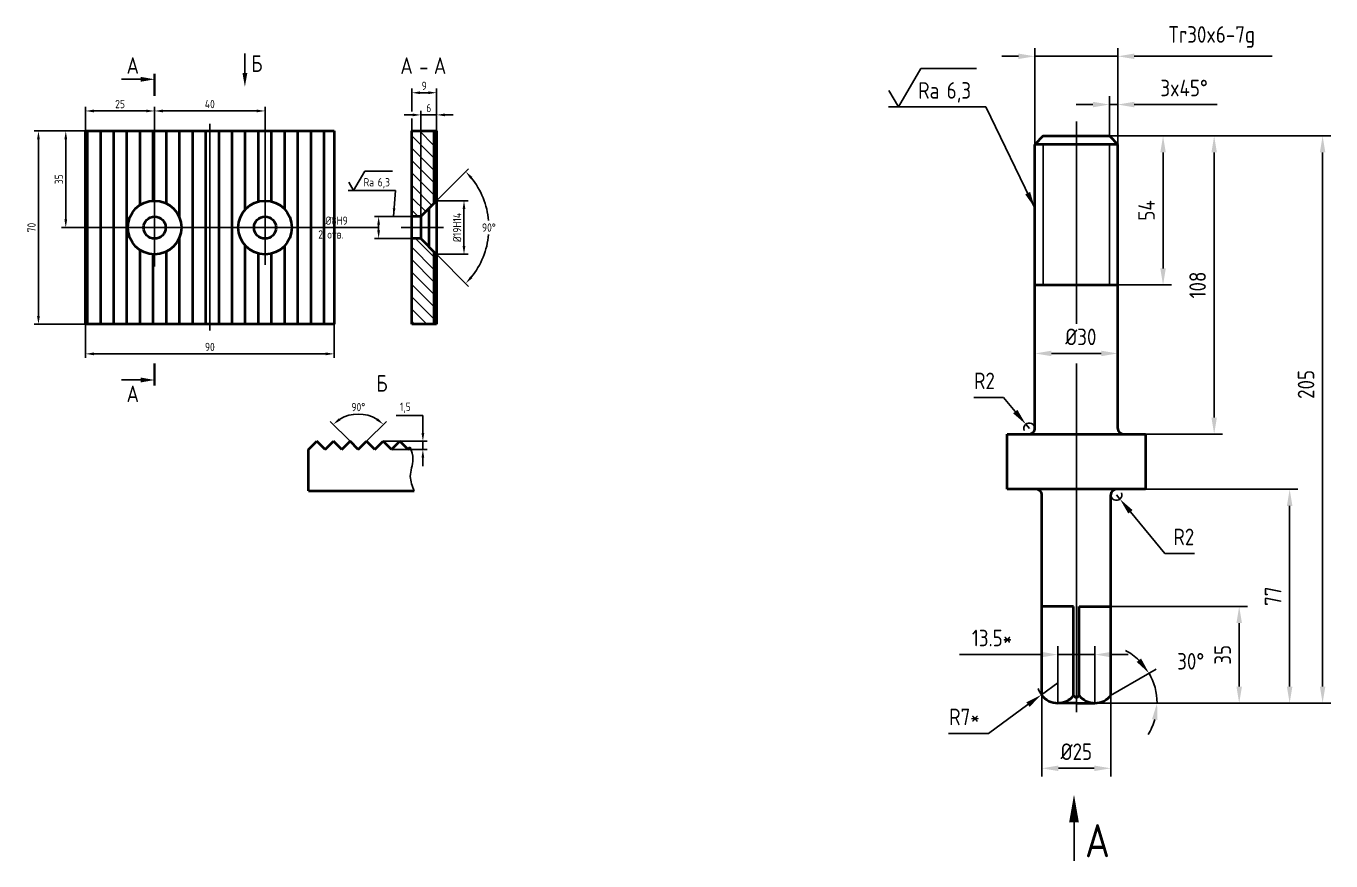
# Model space of a CAD drawing. Header units: millimetres. Extents: x 7762 to 33329, y -3692 to 24298.
# Drawn here: x 10427.1 to 10899.7, y -3609.3 to -3306.9 of the extents above; entities that cross this region are included whole.
import ezdxf
from ezdxf.enums import TextEntityAlignment as Align

# ---------------------------------------------------------------- set-up
doc = ezdxf.new("R2010")
doc.units = ezdxf.units.MM
doc.linetypes.add('CENTER', pattern=[50.8, 31.75, -6.35, 6.35, -6.35])
doc.linetypes.add('HIDDEN', pattern=[9.525, 6.35, -3.175])
for name, color, linetype in [('Bord', 1, 'Continuous'), ('Cen', 5, 'CENTER'), ('Dim', 7, 'Continuous'), ('Hatch', 250, 'Continuous'), ('Hide', 250, 'HIDDEN'), ('Text', 3, 'Continuous'), ('Textb', 6, 'Continuous')]:
    doc.layers.add(name, color=color, linetype=linetype)
doc.layers.add('Cont', color=6, linetype='Continuous', lineweight=40)
doc.styles.add('Style1', font='romans.shx', dxfattribs={"width": 0.8})
doc.dimstyles.new('LIN', dxfattribs={"dimtxt": 3, "dimasz": 3, "dimexe": 1.5, "dimexo": 0, "dimgap": 1, "dimtad": 1, "dimtoh": 1, "dimdec": 0, "dimzin": 12, "dimdsep": 46, "dimtxsty": 'Style1', "dimcen": 0, "dimclrt": 3, "dimadec": 0, "dimazin": 0, "dimtfac": 1, "dimtdec": 0, "dimtmove": 1, "dimatfit": 3, "dimfxl": 1, "dimtolj": 1, "dimtzin": 12, "dimarcsym": 0})
doc.dimstyles.new('LIN_2', dxfattribs={"dimscale": 2, "dimtxt": 3, "dimasz": 3, "dimexe": 1.5, "dimexo": 0, "dimgap": 1.5, "dimtad": 1, "dimzin": 13, "dimdsep": 46, "dimtxsty": 'Style1', "dimcen": 0, "dimclrt": 3, "dimadec": 0, "dimazin": 0, "dimtfac": 1, "dimtmove": 0, "dimatfit": 0, "dimfxl": 1, "dimtolj": 1, "dimtzin": 13, "dimarcsym": 0})
doc.dimstyles.new('Rad_2', dxfattribs={"dimscale": 2, "dimtxt": 3, "dimasz": 3, "dimexe": 1.25, "dimexo": 0, "dimgap": 1.5, "dimtad": 1, "dimtoh": 1, "dimtxsty": 'Style1', "dimcen": 2.5, "dimclrt": 3, "dimadec": 0, "dimazin": 0, "dimtfac": 1, "dimtmove": 0, "dimatfit": 3, "dimfxl": 1, "dimarcsym": 0})

# ---------------------------------------------------------------- blocks, each defined once
blk = doc.blocks.new('*D184')
at = {"layer": 'Defpoints', "color": 0, "transparency": 16777216}
for p in [(10448.66, -3414.89), (10538.66, -3414.89), (10538.66, -3425.64)]:
    blk.add_point(p, dxfattribs=at)
at = {"layer": 'Dim', "color": 0, "lineweight": -2, "transparency": 16777216}
for p, q in [((10448.66, -3414.89), (10448.66, -3427.14)), ((10538.66, -3414.89), (10538.66, -3427.14)), ((10451.66, -3425.64), (10535.66, -3425.64))]:
    blk.add_line(p, q, dxfattribs=at)
at = {"layer": 'Dim', "color": 0, "transparency": 16777216}
for points in [[(10451.66, -3425.14), (10451.66, -3426.14), (10448.66, -3425.64)], [(10535.66, -3425.14), (10535.66, -3426.14), (10538.66, -3425.64)]]:
    blk.add_solid(points, dxfattribs=at)
at = {"layer": 'Dim', "color": 3, "transparency": 16777216, "insert": (10493.66, -3423.14), "char_height": 3, "attachment_point": 5, "style": 'Style1'}
blk.add_mtext('\\A1;90', dxfattribs=at)
blk = doc.blocks.new('*D185')
at = {"layer": 'Defpoints', "color": 0, "transparency": 16777216}
for p in [(10448.66, -3344.89), (10431.6, -3414.89), (10448.66, -3414.89)]:
    blk.add_point(p, dxfattribs=at)
at = {"layer": 'Dim', "color": 0, "lineweight": -2, "transparency": 16777216}
for p, q in [((10448.66, -3344.89), (10430.1, -3344.89)), ((10431.6, -3347.89), (10431.6, -3411.89)), ((10448.66, -3414.89), (10430.1, -3414.89))]:
    blk.add_line(p, q, dxfattribs=at)
at = {"layer": 'Dim', "color": 0, "transparency": 16777216}
for points in [[(10431.1, -3347.89), (10432.1, -3347.89), (10431.6, -3344.89)], [(10431.1, -3411.89), (10432.1, -3411.89), (10431.6, -3414.89)]]:
    blk.add_solid(points, dxfattribs=at)
at = {"layer": 'Dim', "color": 3, "transparency": 16777216, "insert": (10429.1, -3379.89), "char_height": 3, "attachment_point": 5, "rotation": 90, "style": 'Style1'}
blk.add_mtext('\\A1;70', dxfattribs=at)
blk = doc.blocks.new('*D186')
at = {"layer": 'Defpoints', "color": 0, "transparency": 16777216}
for p in [(10513.66, -3337.66), (10473.66, -3365.27), (10513.66, -3366.39)]:
    blk.add_point(p, dxfattribs=at)
at = {"layer": 'Dim', "color": 0, "lineweight": -2, "transparency": 16777216}
for p, q in [((10473.66, -3365.27), (10473.66, -3336.16)), ((10476.66, -3337.66), (10510.66, -3337.66)), ((10513.66, -3366.39), (10513.66, -3336.16))]:
    blk.add_line(p, q, dxfattribs=at)
at = {"layer": 'Dim', "color": 0, "transparency": 16777216}
for points in [[(10476.66, -3337.16), (10476.66, -3338.16), (10473.66, -3337.66)], [(10510.66, -3337.16), (10510.66, -3338.16), (10513.66, -3337.66)]]:
    blk.add_solid(points, dxfattribs=at)
at = {"layer": 'Dim', "color": 3, "transparency": 16777216, "insert": (10493.66, -3335.16), "char_height": 3, "attachment_point": 5, "style": 'Style1'}
blk.add_mtext('\\A1;40', dxfattribs=at)
blk = doc.blocks.new('*D187')
at = {"layer": 'Defpoints', "color": 0, "transparency": 16777216}
for p in [(10441.5, -3344.89), (10448.66, -3344.89), (10443.18, -3379.89)]:
    blk.add_point(p, dxfattribs=at)
at = {"layer": 'Dim', "color": 0, "lineweight": -2, "transparency": 16777216}
for p, q in [((10448.66, -3344.89), (10440, -3344.89)), ((10441.5, -3376.89), (10441.5, -3347.89)), ((10443.18, -3379.89), (10440, -3379.89))]:
    blk.add_line(p, q, dxfattribs=at)
at = {"layer": 'Dim', "color": 0, "transparency": 16777216}
for points in [[(10441, -3347.89), (10442, -3347.89), (10441.5, -3344.89)], [(10441, -3376.89), (10442, -3376.89), (10441.5, -3379.89)]]:
    blk.add_solid(points, dxfattribs=at)
at = {"layer": 'Dim', "color": 3, "transparency": 16777216, "insert": (10439, -3362.39), "char_height": 3, "attachment_point": 5, "rotation": 90, "style": 'Style1'}
blk.add_mtext('\\A1;35', dxfattribs=at)
blk = doc.blocks.new('*D188')
at = {"layer": 'Defpoints', "color": 0, "transparency": 16777216}
for p in [(10566.8, -3331.06), (10566.8, -3337.87), (10575.8, -3344.89)]:
    blk.add_point(p, dxfattribs=at)
at = {"layer": 'Dim', "color": 0, "lineweight": -2, "transparency": 16777216}
for p, q in [((10566.8, -3337.87), (10566.8, -3329.56)), ((10572.8, -3331.06), (10569.8, -3331.06)), ((10575.8, -3344.89), (10575.8, -3329.56))]:
    blk.add_line(p, q, dxfattribs=at)
at = {"layer": 'Dim', "color": 0, "transparency": 16777216}
for points in [[(10569.8, -3330.56), (10569.8, -3331.56), (10566.8, -3331.06)], [(10572.8, -3330.56), (10572.8, -3331.56), (10575.8, -3331.06)]]:
    blk.add_solid(points, dxfattribs=at)
at = {"layer": 'Dim', "color": 3, "transparency": 16777216, "insert": (10571.3, -3328.56), "char_height": 3, "attachment_point": 5, "style": 'Style1'}
blk.add_mtext('\\A1;9', dxfattribs=at)
blk = doc.blocks.new('*D189')
at = {"layer": 'Defpoints', "color": 0, "transparency": 16777216}
for p in [(10566.8, -3375.89), (10554.8, -3383.89), (10566.8, -3383.89)]:
    blk.add_point(p, dxfattribs=at)
at = {"layer": 'Dim', "color": 0, "lineweight": -2, "transparency": 16777216}
for p, q in [((10566.8, -3375.89), (10553.3, -3375.89)), ((10544.8, -3379.89), (10530.23, -3379.89)), ((10554.8, -3379.89), (10544.8, -3379.89)), ((10554.8, -3378.89), (10554.8, -3380.89)), ((10566.8, -3383.89), (10553.3, -3383.89))]:
    blk.add_line(p, q, dxfattribs=at)
at = {"layer": 'Dim', "color": 0, "transparency": 16777216}
for points in [[(10554.3, -3378.89), (10555.3, -3378.89), (10554.8, -3375.89)], [(10554.3, -3380.89), (10555.3, -3380.89), (10554.8, -3383.89)]]:
    blk.add_solid(points, dxfattribs=at)
at = {"layer": 'Dim', "color": 3, "transparency": 16777216, "char_height": 3, "attachment_point": 5, "style": 'Style1'}
for s, insert in [('\\A1;%%C8H9', (10539.57, -3377.39)), ('\\A1;2 отв.', (10537.51, -3382.39))]:
    blk.add_mtext(s, dxfattribs=dict(at, insert=insert))
blk = doc.blocks.new('*D190')
at = {"layer": 'Defpoints', "color": 0, "transparency": 16777216}
for p in [(10575.8, -3370.19), (10575.8, -3389.59), (10585.71, -3389.59)]:
    blk.add_point(p, dxfattribs=at)
at = {"layer": 'Dim', "color": 0, "lineweight": -2, "transparency": 16777216}
for p, q in [((10575.8, -3370.19), (10587.21, -3370.19)), ((10585.71, -3373.19), (10585.71, -3386.59)), ((10575.8, -3389.59), (10587.21, -3389.59))]:
    blk.add_line(p, q, dxfattribs=at)
at = {"layer": 'Dim', "color": 0, "transparency": 16777216}
for points in [[(10585.21, -3373.19), (10586.21, -3373.19), (10585.71, -3370.19)], [(10585.21, -3386.59), (10586.21, -3386.59), (10585.71, -3389.59)]]:
    blk.add_solid(points, dxfattribs=at)
at = {"layer": 'Dim', "color": 3, "transparency": 16777216, "insert": (10583.21, -3379.89), "char_height": 3, "attachment_point": 5, "rotation": 90, "style": 'Style1'}
blk.add_mtext('\\A1;%%C19H14', dxfattribs=at)
blk = doc.blocks.new('sherISO_03')
at = {"layer": 'Text'}
blk.add_line((4.04, 7), (14.12, 7), dxfattribs=at)
blk.add_lwpolyline([(-1.73, 3), (0, 0), (4.04, 7)], dxfattribs=at)
at = {"layer": 'Text', "style": 'Style1', "width": 0.8}
blk.add_text('Ra', height=3, dxfattribs=at).set_placement((3.58, 1.5))
blk.add_attdef('6,3', (8.73, 1.5), '', height=3, dxfattribs=at)
blk = doc.blocks.new('razrez01')
at = {"layer": 'Text'}
blk.add_lwpolyline([(-12, 0), (-5, 0)], dxfattribs=at)
blk.add_lwpolyline([(0, 0, 0, 1.76, 0), (-5, 0, 1.76, 1.76, 0)], format="xyseb", dxfattribs=at)
at = {"layer": 'Text', "const_width": 0.8}
blk.add_lwpolyline([(0, 2), (0, -6)], dxfattribs=at)
at = {"layer": 'Textb', "style": 'Style1', "width": 0.8}
blk.add_attdef('A', (-10.16, 2), '', height=6, dxfattribs=at)
blk = doc.blocks.new('ZNAK18')
at = {"layer": 'Textb'}
blk.add_line((6.83, 2.36), (9.27, 2.36), dxfattribs=at)
at = {"layer": 'Text', "style": 'Style1', "width": 0.8}
for p in [(3.82, -1.01), (15.94, -1.01)]:
    blk.add_attdef('1', p, '', height=3, dxfattribs=at)
at = {"layer": 'Textb', "style": 'Style1', "width": 0.8}
for p in [(4.02, 0.37), (16.14, 0.37)]:
    blk.add_attdef('А', text='', height=6, dxfattribs=at).set_placement(p, align=Align.RIGHT)
blk = doc.blocks.new('*D191')
at = {"layer": 'Defpoints', "color": 0, "transparency": 16777216}
for p in [(10448.66, -3337.66), (10448.66, -3344.89), (10473.66, -3365.27)]:
    blk.add_point(p, dxfattribs=at)
at = {"layer": 'Dim', "color": 0, "lineweight": -2, "transparency": 16777216}
for p, q in [((10448.66, -3344.89), (10448.66, -3336.16)), ((10470.66, -3337.66), (10451.66, -3337.66)), ((10473.66, -3365.27), (10473.66, -3336.16))]:
    blk.add_line(p, q, dxfattribs=at)
at = {"layer": 'Dim', "color": 0, "transparency": 16777216}
for points in [[(10451.66, -3337.16), (10451.66, -3338.16), (10448.66, -3337.66)], [(10470.66, -3337.16), (10470.66, -3338.16), (10473.66, -3337.66)]]:
    blk.add_solid(points, dxfattribs=at)
at = {"layer": 'Dim', "color": 3, "transparency": 16777216, "insert": (10461.16, -3335.16), "char_height": 3, "attachment_point": 5, "style": 'Style1'}
blk.add_mtext('\\A1;25', dxfattribs=at)
blk = doc.blocks.new('*D192')
at = {"layer": 'Defpoints', "color": 0, "transparency": 16777216}
for p in [(10575.8, -3339.09), (10575.8, -3344.89), (10570.1, -3375.89)]:
    blk.add_point(p, dxfattribs=at)
at = {"layer": 'Dim', "color": 0, "lineweight": -2, "transparency": 16777216}
for p, q in [((10567.1, -3339.09), (10564.1, -3339.09)), ((10570.1, -3375.89), (10570.1, -3337.59)), ((10570.1, -3339.09), (10575.8, -3339.09)), ((10575.8, -3344.89), (10575.8, -3337.59)), ((10578.8, -3339.09), (10581.8, -3339.09))]:
    blk.add_line(p, q, dxfattribs=at)
at = {"layer": 'Dim', "color": 0, "transparency": 16777216}
for points in [[(10567.1, -3338.59), (10567.1, -3339.59), (10570.1, -3339.09)], [(10578.8, -3338.59), (10578.8, -3339.59), (10575.8, -3339.09)]]:
    blk.add_solid(points, dxfattribs=at)
at = {"layer": 'Dim', "color": 3, "transparency": 16777216, "insert": (10572.95, -3336.59), "char_height": 3, "attachment_point": 5, "style": 'Style1'}
blk.add_mtext('\\A1;6', dxfattribs=at)
blk = doc.blocks.new('razrez16')
at = {"layer": 'Text'}
blk.add_lwpolyline([(0, 12), (0, 5)], dxfattribs=at)
blk.add_lwpolyline([(0, 0, 0, 1.76, 0), (0, 5, 1.76, 1.76, 0)], format="xyseb", dxfattribs=at)
at = {"layer": 'Textb', "style": 'Style1', "width": 0.8}
blk.add_attdef('А', (2.3, 5.4), '', height=6, dxfattribs=at)
blk = doc.blocks.new('*D193')
at = {"layer": 'Defpoints', "color": 0, "transparency": 16777216}
for p in [(10556.44, -3457.3), (10559.44, -3460.3), (10570.82, -3460.3)]:
    blk.add_point(p, dxfattribs=at)
at = {"layer": 'Dim', "color": 0, "lineweight": -2, "transparency": 16777216}
for p, q in [((10561.14, -3447.95), (10570.82, -3447.95)), ((10570.82, -3447.95), (10570.82, -3451.3)), ((10570.82, -3454.3), (10570.82, -3451.3)), ((10556.44, -3457.3), (10572.32, -3457.3)), ((10570.82, -3457.3), (10570.82, -3460.3)), ((10559.44, -3460.3), (10572.32, -3460.3)), ((10570.82, -3463.3), (10570.82, -3466.3))]:
    blk.add_line(p, q, dxfattribs=at)
at = {"layer": 'Dim', "color": 0, "transparency": 16777216}
for points in [[(10570.32, -3454.3), (10571.32, -3454.3), (10570.82, -3457.3)], [(10570.32, -3463.3), (10571.32, -3463.3), (10570.82, -3460.3)]]:
    blk.add_solid(points, dxfattribs=at)
at = {"layer": 'Dim', "color": 3, "transparency": 16777216, "insert": (10564.48, -3445.17), "char_height": 3, "attachment_point": 5, "style": 'Style1'}
blk.add_mtext('\\A1;1,5', dxfattribs=at)
blk = doc.blocks.new('*D194')
at = {"layer": 'Defpoints', "color": 0, "transparency": 16777216}
for p in [(10550.77, -3447.86), (10544.44, -3457.3), (10550.44, -3457.3), (10547.44, -3460.3), (10547.44, -3460.3)]:
    blk.add_point(p, dxfattribs=at)
at = {"layer": 'Dim', "color": 0, "lineweight": -2, "transparency": 16777216}
for p, q in [((10544.44, -3457.3), (10537.28, -3450.13)), ((10550.44, -3457.3), (10557.6, -3450.13))]:
    blk.add_line(p, q, dxfattribs=at)
blk.add_arc((10547.44, -3460.3), 12.87, 58.386, 121.614, dxfattribs=at)
at = {"layer": 'Dim', "color": 0, "transparency": 16777216}
for points in [[(10541.01, -3449.73), (10540.39, -3448.94), (10538.34, -3451.19)], [(10554.5, -3448.94), (10553.88, -3449.73), (10556.54, -3451.19)]]:
    blk.add_solid(points, dxfattribs=at)
at = {"layer": 'Dim', "color": 3, "transparency": 16777216, "insert": (10547.44, -3444.92), "char_height": 3, "attachment_point": 5, "style": 'Style1'}
blk.add_mtext('\\A1;90°', dxfattribs=at)
blk = doc.blocks.new('ZNAK19')
at = {"layer": 'Text', "style": 'Style1', "width": 0.8}
blk.add_attdef('1', (4.28, -0.84), '', height=3, dxfattribs=at)
at = {"layer": 'Textb', "style": 'Style1', "width": 0.8}
blk.add_attdef('А', text='', height=6, dxfattribs=at).set_placement((4.2, 0.54), align=Align.RIGHT)
blk = doc.blocks.new('*D195')
at = {"layer": 'Defpoints', "color": 0, "transparency": 16777216}
for p in [(10575.8, -3370.19), (10570.1, -3375.89), (10570.1, -3383.89), (10593.74, -3387.3), (10575.8, -3389.59)]:
    blk.add_point(p, dxfattribs=at)
at = {"layer": 'Dim', "color": 0, "lineweight": -2, "transparency": 16777216}
for p, q in [((10575.8, -3370.19), (10587.4, -3358.59)), ((10575.8, -3389.59), (10587.4, -3401.19))]:
    blk.add_line(p, q, dxfattribs=at)
for start, end in [(5.0108, 38.9919), (321.0081, 354.9892)]:
    blk.add_arc((10566.1, -3379.89), 28.62, start, end, dxfattribs=at)
at = {"layer": 'Dim', "color": 0, "transparency": 16777216}
for points in [[(10587.97, -3362.21), (10588.71, -3361.55), (10586.34, -3359.65)], [(10588.71, -3398.23), (10587.97, -3397.56), (10586.34, -3400.13)]]:
    blk.add_solid(points, dxfattribs=at)
at = {"layer": 'Dim', "color": 3, "transparency": 16777216, "insert": (10594.72, -3379.89), "char_height": 3, "attachment_point": 5, "style": 'Style1'}
blk.add_mtext('\\A1;90°', dxfattribs=at)
blk = doc.blocks.new('razrez17')
at = {"layer": 'Text'}
blk.add_lwpolyline([(0, 0, 0, 1.76, 0), (0, -5, 1.76, 1.76, 0)], format="xyseb", dxfattribs=at)
blk.add_lwpolyline([(0, -12), (0, -5)], dxfattribs=at)
at = {"layer": 'Textb', "style": 'Style1', "width": 0.8}
blk.add_attdef('A', (2, -11.34), '', height=6, dxfattribs=at)
blk = doc.blocks.new('*D199')
at = {"layer": 'Defpoints', "color": 0, "transparency": 16777216}
for p in [(10819.46, -3335.34), (10819.46, -3346.7), (10822.46, -3349.86)]:
    blk.add_point(p, dxfattribs=at)
at = {"layer": 'Dim', "color": 0, "lineweight": -2, "transparency": 16777216}
for p, q in [((10813.46, -3335.34), (10807.46, -3335.34)), ((10819.46, -3346.7), (10819.46, -3332.34)), ((10819.46, -3335.34), (10822.46, -3335.34)), ((10822.46, -3349.86), (10822.46, -3332.34)), ((10828.46, -3335.34), (10858.52, -3335.34))]:
    blk.add_line(p, q, dxfattribs=at)
at = {"layer": 'Dim', "color": 0, "transparency": 16777216}
for points in [[(10813.46, -3334.34), (10813.46, -3336.34), (10819.46, -3335.34)], [(10828.46, -3334.34), (10828.46, -3336.34), (10822.46, -3335.34)]]:
    blk.add_solid(points, dxfattribs=at)
at = {"layer": 'Dim', "color": 3, "transparency": 16777216, "insert": (10846.49, -3329.34), "char_height": 6, "attachment_point": 5, "style": 'Style1'}
blk.add_mtext('\\A1;3x45%%D', dxfattribs=at)
blk = doc.blocks.new('*D200')
at = {"layer": 'Defpoints', "color": 0, "transparency": 16777216}
for p in [(10822.46, -3317.86), (10792.46, -3349.86), (10822.46, -3349.86)]:
    blk.add_point(p, dxfattribs=at)
at = {"layer": 'Dim', "color": 0, "lineweight": -2, "transparency": 16777216}
for p, q in [((10792.46, -3349.86), (10792.46, -3314.86)), ((10822.46, -3349.86), (10822.46, -3314.86)), ((10786.46, -3317.86), (10780.46, -3317.86)), ((10792.46, -3317.86), (10822.46, -3317.86)), ((10828.46, -3317.86), (10878.41, -3317.86))]:
    blk.add_line(p, q, dxfattribs=at)
at = {"layer": 'Dim', "color": 0, "transparency": 16777216}
for points in [[(10786.46, -3316.86), (10786.46, -3318.86), (10792.46, -3317.86)], [(10828.46, -3316.86), (10828.46, -3318.86), (10822.46, -3317.86)]]:
    blk.add_solid(points, dxfattribs=at)
at = {"layer": 'Dim', "color": 3, "transparency": 16777216, "insert": (10856.44, -3310.86), "char_height": 6, "attachment_point": 5, "style": 'Style1'}
blk.add_mtext('\\A1;Tr30x6-7g', dxfattribs=at)
blk = doc.blocks.new('*D201')
at = {"layer": 'Defpoints', "color": 0, "transparency": 16777216}
for p in [(10819.46, -3346.7), (10822.46, -3400.7), (10838.87, -3400.7)]:
    blk.add_point(p, dxfattribs=at)
at = {"layer": 'Dim', "color": 0, "lineweight": -2, "transparency": 16777216}
for p, q in [((10819.46, -3346.7), (10841.87, -3346.7)), ((10838.87, -3352.7), (10838.87, -3394.7)), ((10822.46, -3400.7), (10841.87, -3400.7))]:
    blk.add_line(p, q, dxfattribs=at)
at = {"layer": 'Dim', "color": 0, "transparency": 16777216}
for points in [[(10837.87, -3352.7), (10839.87, -3352.7), (10838.87, -3346.7)], [(10837.87, -3394.7), (10839.87, -3394.7), (10838.87, -3400.7)]]:
    blk.add_solid(points, dxfattribs=at)
at = {"layer": 'Dim', "color": 3, "transparency": 16777216, "insert": (10832.87, -3373.7), "char_height": 6, "attachment_point": 5, "rotation": 90, "style": 'Style1'}
blk.add_mtext('\\A1;54', dxfattribs=at)
blk = doc.blocks.new('*D202')
at = {"layer": 'Defpoints', "color": 0, "transparency": 16777216}
for p in [(10819.46, -3346.7), (10832.46, -3454.7), (10857.38, -3454.7)]:
    blk.add_point(p, dxfattribs=at)
at = {"layer": 'Dim', "color": 0, "lineweight": -2, "transparency": 16777216}
for p, q in [((10819.46, -3346.7), (10860.38, -3346.7)), ((10857.38, -3352.7), (10857.38, -3448.7)), ((10832.46, -3454.7), (10860.38, -3454.7))]:
    blk.add_line(p, q, dxfattribs=at)
at = {"layer": 'Dim', "color": 0, "transparency": 16777216}
for points in [[(10856.38, -3352.7), (10858.38, -3352.7), (10857.38, -3346.7)], [(10856.38, -3448.7), (10858.38, -3448.7), (10857.38, -3454.7)]]:
    blk.add_solid(points, dxfattribs=at)
at = {"layer": 'Dim', "color": 3, "transparency": 16777216, "insert": (10851.38, -3400.7), "char_height": 6, "attachment_point": 5, "rotation": 90, "style": 'Style1'}
blk.add_mtext('\\A1;108', dxfattribs=at)
blk = doc.blocks.new('*D203')
at = {"layer": 'Defpoints', "color": 0, "transparency": 16777216}
for p in [(10819.47, -3346.7), (10807.46, -3552.14), (10896.65, -3552.14)]:
    blk.add_point(p, dxfattribs=at)
at = {"layer": 'Dim', "color": 0, "lineweight": -2, "transparency": 16777216}
for p, q in [((10819.47, -3346.7), (10899.65, -3346.7)), ((10896.65, -3352.7), (10896.65, -3546.14)), ((10807.46, -3552.14), (10899.65, -3552.14))]:
    blk.add_line(p, q, dxfattribs=at)
at = {"layer": 'Dim', "color": 0, "transparency": 16777216}
for points in [[(10895.65, -3352.7), (10897.65, -3352.7), (10896.65, -3346.7)], [(10895.65, -3546.14), (10897.65, -3546.14), (10896.65, -3552.14)]]:
    blk.add_solid(points, dxfattribs=at)
at = {"layer": 'Dim', "color": 3, "transparency": 16777216, "insert": (10890.65, -3436.72), "char_height": 6, "attachment_point": 5, "rotation": 90, "style": 'Style1'}
blk.add_mtext('\\A1;205', dxfattribs=at)
blk = doc.blocks.new('*D204')
at = {"layer": 'Defpoints', "color": 0, "transparency": 16777216}
for p in [(10819.96, -3517.14), (10866.44, -3517.14), (10807.46, -3552.14)]:
    blk.add_point(p, dxfattribs=at)
at = {"layer": 'Dim', "color": 0, "lineweight": -2, "transparency": 16777216}
for p, q in [((10819.96, -3517.14), (10869.44, -3517.14)), ((10866.44, -3546.14), (10866.44, -3523.14)), ((10807.46, -3552.14), (10869.44, -3552.14))]:
    blk.add_line(p, q, dxfattribs=at)
at = {"layer": 'Dim', "color": 0, "transparency": 16777216}
for points in [[(10865.44, -3523.14), (10867.44, -3523.14), (10866.44, -3517.14)], [(10865.44, -3546.14), (10867.44, -3546.14), (10866.44, -3552.14)]]:
    blk.add_solid(points, dxfattribs=at)
at = {"layer": 'Dim', "color": 3, "transparency": 16777216, "insert": (10860.44, -3534.64), "char_height": 6, "attachment_point": 5, "rotation": 90, "style": 'Style1'}
blk.add_mtext('\\A1;35', dxfattribs=at)
blk = doc.blocks.new('*D205')
at = {"layer": 'Defpoints', "color": 0, "transparency": 16777216}
for p in [(10832.46, -3474.7), (10807.46, -3552.14), (10884.71, -3552.14)]:
    blk.add_point(p, dxfattribs=at)
at = {"layer": 'Dim', "color": 0, "lineweight": -2, "transparency": 16777216}
for p, q in [((10832.46, -3474.7), (10887.71, -3474.7)), ((10884.71, -3480.7), (10884.71, -3546.14)), ((10807.46, -3552.14), (10887.71, -3552.14))]:
    blk.add_line(p, q, dxfattribs=at)
at = {"layer": 'Dim', "color": 0, "transparency": 16777216}
for points in [[(10883.71, -3480.7), (10885.71, -3480.7), (10884.71, -3474.7)], [(10883.71, -3546.14), (10885.71, -3546.14), (10884.71, -3552.14)]]:
    blk.add_solid(points, dxfattribs=at)
at = {"layer": 'Dim', "color": 3, "transparency": 16777216, "insert": (10878.71, -3513.42), "char_height": 6, "attachment_point": 5, "rotation": 90, "style": 'Style1'}
blk.add_mtext('\\A1;77', dxfattribs=at)
blk = doc.blocks.new('*D206')
at = {"layer": 'Defpoints', "color": 0, "transparency": 16777216}
for p in [(10794.96, -3549.37), (10819.96, -3549.37), (10819.96, -3575.76)]:
    blk.add_point(p, dxfattribs=at)
at = {"layer": 'Dim', "color": 0, "lineweight": -2, "transparency": 16777216}
for p, q in [((10794.96, -3549.37), (10794.96, -3578.76)), ((10819.96, -3549.37), (10819.96, -3578.76)), ((10800.96, -3575.76), (10813.96, -3575.76))]:
    blk.add_line(p, q, dxfattribs=at)
at = {"layer": 'Dim', "color": 0, "transparency": 16777216}
for points in [[(10800.96, -3574.76), (10800.96, -3576.76), (10794.96, -3575.76)], [(10813.96, -3574.76), (10813.96, -3576.76), (10819.96, -3575.76)]]:
    blk.add_solid(points, dxfattribs=at)
at = {"layer": 'Dim', "color": 3, "transparency": 16777216, "insert": (10807.46, -3569.76), "char_height": 6, "attachment_point": 5, "style": 'Style1'}
blk.add_mtext('\\A1;%%C25', dxfattribs=at)
blk = doc.blocks.new('*D207')
at = {"layer": 'Defpoints', "color": 0, "transparency": 16777216}
for p in [(10814.21, -3534.57), (10800.71, -3552.14), (10814.21, -3552.14)]:
    blk.add_point(p, dxfattribs=at)
at = {"layer": 'Dim', "color": 0, "lineweight": -2, "transparency": 16777216}
for p, q in [((10800.71, -3552.14), (10800.71, -3531.57)), ((10814.21, -3552.14), (10814.21, -3531.57)), ((10794.71, -3534.57), (10765.11, -3534.57)), ((10814.21, -3534.57), (10800.71, -3534.57)), ((10820.21, -3534.57), (10826.21, -3534.57))]:
    blk.add_line(p, q, dxfattribs=at)
at = {"layer": 'Dim', "color": 0, "transparency": 16777216}
for points in [[(10794.71, -3533.57), (10794.71, -3535.57), (10800.71, -3534.57)], [(10820.21, -3533.57), (10820.21, -3535.57), (10814.21, -3534.57)]]:
    blk.add_solid(points, dxfattribs=at)
at = {"layer": 'Dim', "color": 3, "transparency": 16777216, "insert": (10776.91, -3528.57), "char_height": 6, "attachment_point": 5, "style": 'Style1'}
blk.add_mtext('\\A1;13.5*', dxfattribs=at)
blk = doc.blocks.new('*D208')
at = {"layer": 'Defpoints', "color": 0, "transparency": 16777216}
for p in [(10792.46, -3424.14), (10792.46, -3425.49), (10822.46, -3424.14)]:
    blk.add_point(p, dxfattribs=at)
at = {"layer": 'Dim', "color": 0, "lineweight": -2, "transparency": 16777216}
for p, q in [((10792.46, -3424.14), (10792.46, -3428.49)), ((10816.46, -3425.49), (10798.46, -3425.49)), ((10822.46, -3424.14), (10822.46, -3428.49))]:
    blk.add_line(p, q, dxfattribs=at)
at = {"layer": 'Dim', "color": 0, "transparency": 16777216}
for points in [[(10798.46, -3424.49), (10798.46, -3426.49), (10792.46, -3425.49)], [(10816.46, -3424.49), (10816.46, -3426.49), (10822.46, -3425.49)]]:
    blk.add_solid(points, dxfattribs=at)
at = {"layer": 'Dim', "color": 3, "transparency": 16777216, "insert": (10809.1, -3419.49), "char_height": 6, "attachment_point": 5, "style": 'Style1'}
blk.add_mtext('\\A1;%%C30', dxfattribs=at)
blk = doc.blocks.new('*D209')
at = {"layer": 'Defpoints', "color": 0, "transparency": 16777216}
for p in [(10833.26, -3541.64), (10836.37, -3548.39), (10800.63, -3552.14), (10807.38, -3552.14), (10819.88, -3549.37)]:
    blk.add_point(p, dxfattribs=at)
at = {"layer": 'Dim', "color": 0, "lineweight": -2, "transparency": 16777216}
for p, q in [((10833.26, -3541.64), (10836.4, -3539.83)), ((10834.7, -3552.14), (10839.7, -3552.14))]:
    blk.add_line(p, q, dxfattribs=at)
for start, end in [(45.944, 61.888), (360, 30), (328.112, 344.056)]:
    blk.add_arc((10815.07, -3552.14), 21.63, start, end, dxfattribs=at)
at = {"layer": 'Dim', "color": 0, "transparency": 16777216}
for points in [[(10830.9, -3535.98), (10829.32, -3537.21), (10833.8, -3541.33)], [(10834.88, -3557.95), (10836.86, -3558.22), (10836.7, -3552.14)]]:
    blk.add_solid(points, dxfattribs=at)
at = {"layer": 'Dim', "color": 3, "transparency": 16777216, "insert": (10848.88, -3537), "char_height": 6, "attachment_point": 5, "style": 'Style1'}
blk.add_mtext('\\A1;30°', dxfattribs=at)
blk = doc.blocks.new('*D210')
at = {"layer": 'Defpoints', "color": 0, "transparency": 16777216}
for p in [(10821.96, -3476.7), (10823.24, -3478.24)]:
    blk.add_point(p, dxfattribs=at)
at = {"layer": 'Dim', "color": 0, "lineweight": -2, "transparency": 16777216}
for p, q in [((10821.96, -3476.7), (10823.24, -3478.24)), ((10839.5, -3497.95), (10827.06, -3482.87)), ((10850.27, -3497.95), (10839.5, -3497.95))]:
    blk.add_line(p, q, dxfattribs=at)
blk.add_arc((10821.96, -3476.7), 2, 180, 21.1485, dxfattribs=at)
at = {"layer": 'Dim', "color": 0, "transparency": 16777216}
blk.add_solid([(10827.83, -3482.23), (10826.28, -3483.5), (10823.24, -3478.24)], dxfattribs=at)
at = {"layer": 'Dim', "color": 3, "transparency": 16777216, "insert": (10846.39, -3491.95), "char_height": 6, "attachment_point": 5, "style": 'Style1'}
blk.add_mtext('R2', dxfattribs=at)
blk = doc.blocks.new('*D211')
at = {"layer": 'Defpoints', "color": 0, "transparency": 16777216}
for p in [(10789.18, -3451.16), (10790.46, -3452.7)]:
    blk.add_point(p, dxfattribs=at)
at = {"layer": 'Dim', "color": 0, "lineweight": -2, "transparency": 16777216}
for p, q in [((10770.3, -3441.42), (10781.07, -3441.42)), ((10781.07, -3441.42), (10785.35, -3446.55)), ((10790.46, -3452.7), (10789.18, -3451.16))]:
    blk.add_line(p, q, dxfattribs=at)
blk.add_arc((10790.46, -3452.7), 2, 0, 201.4004, dxfattribs=at)
at = {"layer": 'Dim', "color": 0, "transparency": 16777216}
blk.add_solid([(10786.11, -3445.91), (10784.58, -3447.19), (10789.18, -3451.16)], dxfattribs=at)
at = {"layer": 'Dim', "color": 3, "transparency": 16777216, "insert": (10774.19, -3435.42), "char_height": 6, "attachment_point": 5, "style": 'Style1'}
blk.add_mtext('R2', dxfattribs=at)
blk = doc.blocks.new('*D212')
at = {"layer": 'Defpoints', "color": 0, "transparency": 16777216}
for p in [(10800.71, -3544.8), (10794.79, -3549.14)]:
    blk.add_point(p, dxfattribs=at)
at = {"layer": 'Dim', "color": 0, "lineweight": -2, "transparency": 16777216}
for p, q in [((10800.71, -3544.8), (10794.79, -3549.14)), ((10775.65, -3563.15), (10789.95, -3552.68)), ((10761.22, -3563.15), (10775.65, -3563.15))]:
    blk.add_line(p, q, dxfattribs=at)
blk.add_arc((10800.71, -3544.8), 7.34, 196.6965, 218.4495, dxfattribs=at)
at = {"layer": 'Dim', "color": 0, "transparency": 16777216}
blk.add_solid([(10789.36, -3551.87), (10790.54, -3553.49), (10794.79, -3549.14)], dxfattribs=at)
at = {"layer": 'Dim', "color": 3, "transparency": 16777216, "insert": (10766.93, -3557.15), "char_height": 6, "attachment_point": 5, "style": 'Style1'}
blk.add_mtext('R7*', dxfattribs=at)

msp = doc.modelspace()

# ---------------------------------------------------------------- hatches: boundary and pattern name
at = {"layer": 'Cont'}
h = msp.add_hatch(dxfattribs=at)
h.set_pattern_fill('ANSI31', color=256, scale=1.5, angle=45)
h.set_pattern_definition([(90, (9111.1065, -3657.128), (-4.7625, 9e-16), [])])
h.paths.add_polyline_path([(10538.664, -3344.889), (10448.664, -3344.889), (10448.664, -3414.889), (10538.664, -3414.889)])
h.paths.add_polyline_path([(10483.368, -3379.889, -1), (10463.96, -3379.889, -1)], flags=16)
h.paths.add_polyline_path([(10477.664, -3379.889, -1), (10469.664, -3379.889, -1)], flags=0)
h.paths.add_polyline_path([(10523.368, -3379.889, -1), (10503.96, -3379.889, -1)], flags=16)
h.paths.add_polyline_path([(10517.664, -3379.889, -1), (10509.664, -3379.889, -1)], flags=0)
at = {"layer": 'Hatch'}
h = msp.add_hatch(dxfattribs=at)
h.set_pattern_fill('ANSI31', color=256, angle=-90)
h.set_pattern_definition([(315, (9094.7206, -3657.128), (2.245064, 2.245064), [])])
h.paths.add_polyline_path([(10574.8, -3371.185), (10574.8, -3344.889), (10566.8, -3344.889), (10566.8, -3375.889), (10570.096, -3375.889)])
h.paths.add_polyline_path([(10574.8, -3414.889), (10574.8, -3388.594), (10570.096, -3383.889), (10566.8, -3383.889), (10566.8, -3413.438), (10566.8, -3414.889)])
h.paths.add_polyline_path([(10574.8, -3370.685), (10574.8, -3345.389), (10574.8, -3344.889), (10574.8, -3371.185)], flags=17)
h.paths.add_polyline_path([(10574.8, -3414.889), (10574.8, -3389.594), (10574.8, -3388.594)], flags=17)

# ---------------------------------------------------------------- linework, layer by layer
at = {"layer": 'Bord'}
for p, q in [((10795.464, -3349.862), (10795.464, -3400.695)), ((10819.464, -3349.862), (10819.464, -3400.695))]:
    msp.add_line(p, q, dxfattribs=at)
msp.add_open_spline([(10566.268, -3459.469), (10566.75, -3460.915), (10567.911, -3464.398), (10565.447, -3469.808), (10566.993, -3473.555), (10567.711, -3475.295)], degree=3, knots=[0, 0, 0, 0, 4.4613778, 10.7476758, 16.1972369, 16.1972369, 16.1972369, 16.1972369], dxfattribs=at)
at = {"layer": 'Cen', "ltscale": 5}
for p, q in [((10493.664, -3342.291), (10493.664, -3417.217)), ((10807.464, -3414.742), (10807.464, -3341.521)), ((10473.664, -3365.273), (10473.664, -3393.981)), ((10513.664, -3366.388), (10513.664, -3393.391)), ((10443.177, -3379.889), (10544.849, -3379.889)), ((10562.91, -3379.889), (10578.25, -3379.889)), ((10807.464, -3555.394), (10807.464, -3429.09))]:
    msp.add_line(p, q, dxfattribs=at)
at = {"layer": 'Cont'}
for p, q in [((10448.664, -3344.889), (10538.664, -3344.889)), ((10448.664, -3414.889), (10448.664, -3344.889)), ((10538.664, -3344.889), (10538.664, -3414.889)), ((10566.8, -3344.889), (10575.8, -3344.889)), ((10566.8, -3414.889), (10566.8, -3344.889)), ((10574.8, -3344.889), (10574.8, -3371.185)), ((10575.8, -3344.889), (10575.8, -3414.889)), ((10795.464, -3346.695), (10792.464, -3349.784)), ((10792.464, -3452.695), (10792.464, -3349.784)), ((10822.464, -3349.862), (10792.464, -3349.862)), ((10795.464, -3346.695), (10819.464, -3346.695)), ((10819.464, -3346.695), (10822.464, -3349.862)), ((10822.464, -3452.695), (10822.464, -3349.862)), ((10575.8, -3370.185), (10570.096, -3375.889)), ((10573.096, -3386.889), (10573.096, -3372.889)), ((10570.096, -3375.889), (10566.8, -3375.889)), ((10570.096, -3375.889), (10570.096, -3383.889)), ((10570.096, -3383.889), (10566.8, -3383.889)), ((10575.8, -3389.594), (10570.096, -3383.889)), ((10574.8, -3388.594), (10574.8, -3414.889)), ((10792.464, -3400.695), (10822.464, -3400.695)), ((10538.664, -3414.889), (10448.664, -3414.889)), ((10575.8, -3414.889), (10566.8, -3414.889)), ((10529.442, -3460.295), (10532.442, -3457.295)), ((10535.442, -3460.295), (10532.442, -3457.295)), ((10535.442, -3460.295), (10538.442, -3457.295)), ((10541.442, -3460.295), (10538.442, -3457.295)), ((10541.442, -3460.295), (10544.442, -3457.295)), ((10547.442, -3460.295), (10544.442, -3457.295)), ((10547.442, -3460.295), (10550.442, -3457.295)), ((10553.442, -3460.295), (10550.442, -3457.295)), ((10553.442, -3460.295), (10556.442, -3457.295)), ((10559.442, -3460.295), (10556.442, -3457.295)), ((10559.442, -3460.295), (10562.442, -3457.295)), ((10565.442, -3460.295), (10562.442, -3457.295)), ((10782.464, -3454.695), (10790.464, -3454.695)), ((10782.464, -3474.695), (10782.464, -3454.695)), ((10790.464, -3454.695), (10824.464, -3454.695)), ((10824.464, -3454.695), (10832.464, -3454.695)), ((10832.464, -3454.695), (10832.464, -3474.695)), ((10529.442, -3475.295), (10529.442, -3460.295)), ((10565.442, -3460.295), (10566.268, -3459.469)), ((10529.442, -3475.295), (10567.711, -3475.295)), ((10821.964, -3474.695), (10782.464, -3474.695)), ((10794.964, -3494.902), (10794.964, -3476.695)), ((10819.964, -3494.989), (10819.964, -3476.695)), ((10832.464, -3474.695), (10821.964, -3474.695)), ((10794.964, -3549.366), (10794.964, -3494.902)), ((10819.964, -3549.366), (10819.964, -3494.989)), ((10806.464, -3517.143), (10794.964, -3517.143)), ((10806.464, -3549.366), (10806.464, -3517.143)), ((10808.464, -3517.143), (10819.964, -3517.143)), ((10808.464, -3549.366), (10808.464, -3517.143)), ((10807.464, -3552.143), (10800.714, -3552.143)), ((10807.464, -3552.143), (10814.214, -3552.143))]:
    msp.add_line(p, q, dxfattribs=at)
for centre, radius in [((10473.664, -3379.889), 9.704), ((10513.664, -3379.889), 9.704), ((10473.664, -3379.889), 4), ((10513.664, -3379.889), 4)]:
    msp.add_circle(centre, radius, dxfattribs=at)
for centre, radius, start, end in [((10790.464, -3452.695), 2, 270, 0), ((10824.464, -3452.695), 2, 180, 270), ((10792.964, -3476.695), 2, 0, 90), ((10821.964, -3476.695), 2, 90, 180), ((10800.714, -3544.801), 7.342, 218.44951, 321.55049), ((10807.424, -3548.939), 1.05, 203.98533, 272.19871), ((10807.505, -3548.939), 1.05, 267.80129, 336.01467), ((10814.214, -3544.801), 7.342, 218.44951, 321.55049)]:
    msp.add_arc(centre, radius, start, end, dxfattribs=at)
at = {"layer": 'Dim'}
for p, q in [((10566.8, -3340.384), (10566.8, -3344.889)), ((10774.644, -3336.224), (10739.406, -3336.224)), ((10833.255, -3541.642), (10819.877, -3549.367))]:
    msp.add_line(p, q, dxfattribs=at)
at = {"layer": 'Hide'}
for p, q in [((10574.8, -3344.889), (10574.8, -3371.185)), ((10574.8, -3388.594), (10574.8, -3414.889))]:
    msp.add_line(p, q, dxfattribs=at)

# ---------------------------------------------------------------- block references
at = {"layer": 'Cont'}
for name, p, values in [('razrez16', (10506.366, -3328.907), {'А': 'Б'}), ('razrez01', (10473.664, -3326.196), {'A': 'А'}), ('sherISO_03', (10545.735, -3366.484), {'6,3': '6,3'})]:
    msp.add_blockref(name, p, dxfattribs=at).add_auto_attribs(values)
ref = msp.add_blockref('ZNAK18', (10563.148, -3324.619), dxfattribs=at)
ref.add_attrib('А', 'А', dxfattribs={"layer": 'Textb', "height": 6, "style": 'Style1', "width": 0.8}).set_placement((10567.169, -3324.247), align=Align.RIGHT)
ref.add_attrib('А', 'А', dxfattribs={"layer": 'Textb', "height": 6, "style": 'Style1', "width": 0.8}).set_placement((10579.289, -3324.247), align=Align.RIGHT)
at = {"layer": 'Cont', "xscale": 2, "yscale": 2, "zscale": 2}
for name, p, values in [('sherISO_03', (10743.034, -3336.224), {'6,3': '6,3'}), ('razrez17', (10806.616, -3585.303), {'A': 'А'})]:
    msp.add_blockref(name, p, dxfattribs=at).add_auto_attribs(values)
at = {"layer": 'Cont'}
ref = msp.add_blockref('razrez01', (10473.664, -3435.107), dxfattribs=dict(at, xscale=-1, rotation=180))
ref.add_attrib('A', 'А', (10463.504, -3443.107), dxfattribs={"layer": 'Textb', "height": 6, "style": 'Style1', "width": 0.8})
ref = msp.add_blockref('ZNAK19', (10553.858, -3439.88), dxfattribs=at)
ref.add_attrib('А', 'Б', dxfattribs={"layer": 'Textb', "height": 6, "style": 'Style1', "width": 0.8}).set_placement((10558.055, -3439.339), align=Align.RIGHT)

# ---------------------------------------------------------------- dimensions: what is measured, and where the dimension line sits
at = {"layer": 'Dim'}
for base, p1, p2, text, override, picture, middle in [((10822.464, -3317.856), (10792.464, -3349.862), (10822.464, -3349.862), 'Tr<>x6-7g', {"dimdec": 0}, '*D200', (10856.436, -3317.856)), ((10819.464, -3335.336), (10822.464, -3349.862), (10819.464, -3346.695), '<>x45%%D', {"dimdec": 0}, '*D199', (10846.493, -3335.336)), ((10792.464, -3425.493), (10822.464, -3424.14), (10792.464, -3424.14), '%%C<>', {"dimdec": 0}, '*D208', (10809.102, -3425.493)), ((10814.214, -3534.571), (10800.714, -3552.143), (10814.214, -3552.143), '<>*', {"dimdec": 1}, '*D207', (10776.914, -3534.571)), ((10819.964, -3575.759), (10794.964, -3549.366), (10819.964, -3549.366), '%%C<>', {"dimdec": 0}, '*D206', (10807.464, -3575.759))]:
    dim = msp.add_linear_dim(base=base, p1=p1, p2=p2, text=text, dimstyle='LIN_2', override=override, dxfattribs=at)
    dim.commit()
    dim.dimension.update_dxf_attribs({"geometry": picture, "text_midpoint": middle, "dimtype": 160})
for base, p1, p2, picture, middle in [((10566.8, -3331.059), (10575.8, -3344.889), (10566.8, -3337.867), '*D188', (10571.3, -3331.059)), ((10513.664, -3337.657), (10473.664, -3365.273), (10513.664, -3366.388), '*D186', (10493.664, -3337.657)), ((10538.664, -3425.638), (10448.664, -3414.889), (10538.664, -3414.889), '*D184', (10493.664, -3425.638))]:
    dim = msp.add_linear_dim(base=base, p1=p1, p2=p2, dimstyle='LIN', dxfattribs=at)
    dim.commit()
    dim.dimension.update_dxf_attribs({"geometry": picture, "text_midpoint": middle, "dimtype": 160})
dim = msp.add_linear_dim(base=(10448.664, -3337.657), p1=(10473.664, -3365.273), p2=(10448.664, -3344.889), dimstyle='LIN', dxfattribs=at)
dim.commit()
dim.dimension.update_dxf_attribs({"geometry": '*D191', "text_midpoint": (10461.164, -3335.157)})
dim = msp.add_linear_dim(base=(10575.8, -3339.092), p1=(10570.096, -3375.889), p2=(10575.8, -3344.889), dimstyle='LIN', override={"dimdec": 0}, dxfattribs=at)
dim.commit()
dim.dimension.update_dxf_attribs({"geometry": '*D192', "text_midpoint": (10572.948, -3339.092), "dimtype": 160})
for base, p1, p2, picture, middle in [((10431.597, -3414.889), (10448.664, -3344.889), (10448.664, -3414.889), '*D185', (10431.597, -3379.889)), ((10441.501, -3344.889), (10443.177, -3379.889), (10448.664, -3344.889), '*D187', (10441.501, -3362.389))]:
    dim = msp.add_linear_dim(base=base, p1=p1, p2=p2, angle=90, dimstyle='LIN', dxfattribs=at)
    dim.commit()
    dim.dimension.update_dxf_attribs({"geometry": picture, "text_midpoint": middle, "dimtype": 160})
for base, p1, p2, picture, middle in [((10896.651, -3552.143), (10819.468, -3346.699), (10807.464, -3552.143), '*D203', (10896.651, -3436.722)), ((10838.87, -3400.695), (10819.464, -3346.695), (10822.464, -3400.695), '*D201', (10838.87, -3373.695)), ((10857.382, -3454.695), (10819.464, -3346.695), (10832.464, -3454.695), '*D202', (10857.382, -3400.695)), ((10866.443, -3517.143), (10807.464, -3552.143), (10819.964, -3517.143), '*D204', (10866.443, -3534.643))]:
    dim = msp.add_linear_dim(base=base, p1=p1, p2=p2, angle=90, dimstyle='LIN_2', override={"dimdec": 0}, dxfattribs=at)
    dim.commit()
    dim.dimension.update_dxf_attribs({"geometry": picture, "text_midpoint": middle, "dimtype": 160})
for base, line1, line2, picture, middle in [((10593.743, -3387.298), ((10575.8, -3370.185), (10570.096, -3375.889)), ((10575.8, -3389.594), (10570.096, -3383.889)), '*D195', (10594.719, -3379.889)), ((10550.773, -3447.864), ((10547.442, -3460.295), (10544.442, -3457.295)), ((10547.442, -3460.295), (10550.442, -3457.295)), '*D194', (10547.442, -3447.425))]:
    dim = msp.add_angular_dim_2l(base=base, line1=line1, line2=line2, dimstyle='LIN', dxfattribs=at)
    dim.commit()
    dim.dimension.update_dxf_attribs({"geometry": picture, "text_midpoint": middle, "dimtype": 162})
dim = msp.add_linear_dim(base=(10585.709, -3389.594), p1=(10575.8, -3370.185), p2=(10575.8, -3389.594), angle=90, text='%%C<>H14', dimstyle='LIN', override={"dimdec": 0}, dxfattribs=at)
dim.commit()
dim.dimension.update_dxf_attribs({"geometry": '*D190', "text_midpoint": (10585.709, -3379.889), "dimtype": 160})
dim = msp.add_linear_dim(base=(10554.8, -3383.889), p1=(10566.8, -3375.889), p2=(10566.8, -3383.889), angle=90, text='%%C<>H9\\X2 отв.', dimstyle='LIN', override={"dimpost": ''}, dxfattribs=at)
dim.commit()
dim.dimension.update_dxf_attribs({"geometry": '*D189', "text_midpoint": (10543.8, -3379.889)})
for center, mpoint, picture, middle in [((10790.464, -3452.695), (10789.185, -3451.158), '*D211', (10781.075, -3441.418)), ((10821.964, -3476.695), (10823.237, -3478.238), '*D210', (10839.501, -3497.947))]:
    dim = msp.add_radius_dim(center=center, mpoint=mpoint, dimstyle='Rad_2', override={"dimtmove": 1}, dxfattribs=at)
    dim.commit()
    dim.dimension.update_dxf_attribs({"geometry": picture, "text_midpoint": middle, "dimtype": 164})
dim = msp.add_linear_dim(base=(10570.822, -3460.295), p1=(10556.442, -3457.295), p2=(10559.442, -3460.295), angle=90, text='1,5', dimstyle='LIN', dxfattribs=at)
dim.commit()
dim.dimension.update_dxf_attribs({"geometry": '*D193', "text_midpoint": (10570.822, -3447.952), "dimtype": 160})
dim = msp.add_linear_dim(base=(10884.709, -3552.143), p1=(10832.464, -3474.695), p2=(10807.464, -3552.143), angle=90, dimstyle='LIN_2', override={"dimdec": 0}, dxfattribs=at)
dim.commit()
dim.dimension.update_dxf_attribs({"geometry": '*D205', "text_midpoint": (10878.709, -3513.419)})
dim = msp.add_angular_dim_2l(base=(10836.37, -3548.387), line1=((10819.877, -3549.367), (10833.255, -3541.642)), line2=((10807.377, -3552.143), (10800.627, -3552.143)), dimstyle='LIN_2', override={"dimtmove": 1, "dimfxlon": 1}, dxfattribs=at)
dim.commit()
dim.dimension.update_dxf_attribs({"geometry": '*D209', "text_midpoint": (10848.878, -3537.004), "dimtype": 162})
dim = msp.add_radius_dim(center=(10800.714, -3544.801), mpoint=(10794.79, -3549.138), text='<>*', dimstyle='Rad_2', override={"dimdec": 0, "dimpost": '', "dimtmove": 1}, dxfattribs=at)
dim.commit()
dim.dimension.update_dxf_attribs({"geometry": '*D212', "text_midpoint": (10775.648, -3563.151), "dimtype": 164})

# ---------------------------------------------------------------- leaders
msp.add_leader([(10792.464, -3372.83), (10774.644, -3336.224)], dimstyle='LIN_2', override={"dimdec": 0}, dxfattribs=at)
msp.add_leader([(10560.175, -3375.889), (10560.923, -3366.484), (10543.727, -3366.484)], dimstyle='LIN', dxfattribs=at)

doc.saveas('drawing.dxf')
